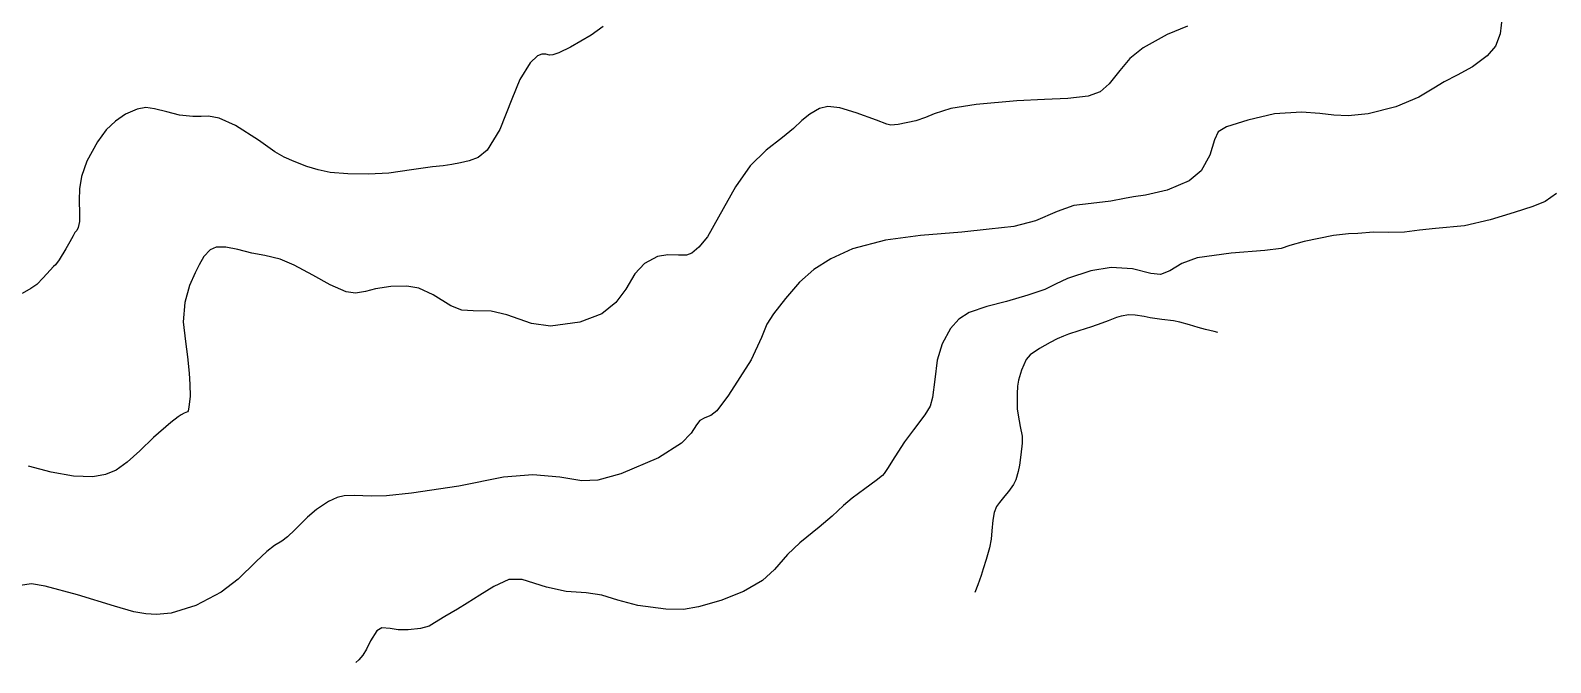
# Model space of a CAD drawing. Extents: x -717077 to -715000, y -984627 to -984000.
# Drawn here: x -716541 to -716015, y -984622 to -984403 of the extents above; entities that cross this region are included whole.
import ezdxf

# ---------------------------------------------------------------- set-up
doc = ezdxf.new("R2010")
doc.units = 0
doc.layers.add('contour_lines', color=1, linetype='CONTINUOUS')

msp = doc.modelspace()

# ---------------------------------------------------------------- linework, layer by layer
at = {"layer": 'contour_lines', "color": 1}
for p, q in [((-716342.813, -984401.869, 275), (-716346.888, -984404.848, 275)), ((-716140.758, -984401.832, 276), (-716147.785, -984404.696, 276)), ((-716031.91, -984398.472, 277), (-716032.61, -984404.46, 277)), ((-716346.888, -984404.848, 275), (-716354.054, -984409.012, 275)), ((-716147.785, -984404.696, 276), (-716156.066, -984409.275, 276)), ((-716032.61, -984404.46, 277), (-716034.234, -984408.751, 277)), ((-716365.486, -984412.063, 275), (-716368.043, -984414.452, 275)), ((-716363.978, -984411.463, 275), (-716365.486, -984412.063, 275)), ((-716362.642, -984411.467, 275), (-716363.978, -984411.463, 275)), ((-716361.318, -984411.798, 275), (-716362.642, -984411.467, 275)), ((-716360.224, -984411.751, 275), (-716361.318, -984411.798, 275)), ((-716358.147, -984411.01, 275), (-716360.224, -984411.751, 275)), ((-716354.054, -984409.012, 275), (-716358.147, -984411.01, 275)), ((-716156.066, -984409.275, 276), (-716160.687, -984412.935, 276)), ((-716037.085, -984412.069, 277), (-716042.233, -984415.888, 277)), ((-716034.234, -984408.751, 277), (-716037.085, -984412.069, 277)), ((-716368.043, -984414.452, 275), (-716371.657, -984420.236, 275)), ((-716164.162, -984417.09, 276), (-716167.773, -984421.757, 276)), ((-716160.687, -984412.935, 276), (-716164.162, -984417.09, 276)), ((-716042.233, -984415.888, 277), (-716047.52, -984418.748, 277)), ((-716371.657, -984420.236, 275), (-716374.386, -984426.982, 275)), ((-716167.773, -984421.757, 276), (-716170.94, -984424.501, 276)), ((-716051.958, -984421.003, 277), (-716055.582, -984423.173, 277)), ((-716047.52, -984418.748, 277), (-716051.958, -984421.003, 277)), ((-716374.386, -984426.982, 275), (-716378.517, -984437.522, 275)), ((-716199.704, -984427.584, 276), (-716213.845, -984428.833, 276)), ((-716190.21, -984427.184, 276), (-716199.704, -984427.584, 276)), ((-716182.124, -984426.774, 276), (-716190.21, -984427.184, 276)), ((-716175.127, -984425.934, 276), (-716182.124, -984426.774, 276)), ((-716170.94, -984424.501, 276), (-716175.127, -984425.934, 276)), ((-716060.812, -984426.31, 277), (-716068.723, -984429.672, 277)), ((-716055.582, -984423.173, 277), (-716060.812, -984426.31, 277)), ((-716507.908, -984432.247, 275), (-716511.405, -984434.6, 275)), ((-716503.907, -984430.506, 275), (-716507.908, -984432.247, 275)), ((-716500.977, -984429.962, 275), (-716503.907, -984430.506, 275)), ((-716497.891, -984430.344, 275), (-716500.977, -984429.962, 275)), ((-716493.65, -984431.456, 275), (-716497.891, -984430.344, 275)), ((-716489.267, -984432.562, 275), (-716493.65, -984431.456, 275)), ((-716484.664, -984433.052, 275), (-716489.267, -984432.562, 275)), ((-716481.749, -984432.971, 275), (-716484.664, -984433.052, 275)), ((-716479.258, -984432.902, 275), (-716481.749, -984432.971, 275)), ((-716475.581, -984433.579, 275), (-716479.258, -984432.902, 275)), ((-716271.341, -984432.168, 276), (-716274.052, -984434.401, 276)), ((-716267.97, -984430.26, 276), (-716271.341, -984432.168, 276)), ((-716265.115, -984429.619, 276), (-716267.97, -984430.26, 276)), ((-716260.971, -984430.071, 276), (-716265.115, -984429.619, 276)), ((-716255.311, -984431.734, 276), (-716260.971, -984430.071, 276)), ((-716248.286, -984434.277, 276), (-716255.311, -984431.734, 276)), ((-716231.282, -984433.379, 276), (-716234.695, -984434.536, 276)), ((-716228.287, -984432.053, 276), (-716231.282, -984433.379, 276)), ((-716222.592, -984430.306, 276), (-716228.287, -984432.053, 276)), ((-716213.845, -984428.833, 276), (-716222.592, -984430.306, 276)), ((-716110.615, -984432.095, 277), (-716119.92, -984434.324, 277)), ((-716101.363, -984431.572, 277), (-716110.615, -984432.095, 277)), ((-716094.95, -984431.974, 277), (-716101.363, -984431.572, 277)), ((-716090.176, -984432.503, 277), (-716094.95, -984431.974, 277)), ((-716085.193, -984432.793, 277), (-716090.176, -984432.503, 277)), ((-716078.258, -984432.136, 277), (-716085.193, -984432.793, 277)), ((-716068.723, -984429.672, 277), (-716078.258, -984432.136, 277)), ((-716514.623, -984437.651, 275), (-716517.672, -984441.739, 275)), ((-716511.405, -984434.6, 275), (-716514.623, -984437.651, 275)), ((-716469.882, -984436.101, 275), (-716475.581, -984433.579, 275)), ((-716461.966, -984441.229, 275), (-716469.882, -984436.101, 275)), ((-716378.517, -984437.522, 275), (-716382.936, -984444.682, 275)), ((-716276.934, -984437.181, 276), (-716280.826, -984440.321, 276)), ((-716274.052, -984434.401, 276), (-716276.934, -984437.181, 276)), ((-716244.735, -984435.666, 276), (-716248.286, -984434.277, 276)), ((-716243.286, -984436.034, 276), (-716244.735, -984435.666, 276)), ((-716240.742, -984435.746, 276), (-716243.286, -984436.034, 276)), ((-716234.695, -984434.536, 276), (-716240.742, -984435.746, 276)), ((-716130.158, -984438.265, 277), (-716131.372, -984441.067, 277)), ((-716127.305, -984436.541, 277), (-716130.158, -984438.265, 277)), ((-716119.92, -984434.324, 277), (-716127.305, -984436.541, 277)), ((-716517.672, -984441.739, 275), (-716521.289, -984448.421, 275)), ((-716456.309, -984445.255, 275), (-716461.966, -984441.229, 275)), ((-716280.826, -984440.321, 276), (-716286.389, -984444.698, 276)), ((-716131.372, -984441.067, 277), (-716133.017, -984446.36, 277)), ((-716521.289, -984448.421, 275), (-716523.216, -984453.763, 275)), ((-716453.11, -984447.054, 275), (-716456.309, -984445.255, 275)), ((-716449.638, -984448.538, 275), (-716453.11, -984447.054, 275)), ((-716445.278, -984450.295, 275), (-716449.638, -984448.538, 275)), ((-716392.131, -984449.02, 275), (-716395.069, -984449.585, 275)), ((-716389.107, -984448.333, 275), (-716392.131, -984449.02, 275)), ((-716386.016, -984447.237, 275), (-716389.107, -984448.333, 275)), ((-716382.936, -984444.682, 275), (-716386.016, -984447.237, 275)), ((-716286.389, -984444.698, 276), (-716291.945, -984450.122, 276)), ((-716133.017, -984446.36, 277), (-716135.974, -984451.823, 277)), ((-716523.216, -984453.763, 275), (-716523.916, -984458.065, 275)), ((-716441.37, -984451.493, 275), (-716445.278, -984450.295, 275)), ((-716437.191, -984452.334, 275), (-716441.37, -984451.493, 275)), ((-716431.038, -984452.841, 275), (-716437.191, -984452.334, 275)), ((-716423.902, -984452.966, 275), (-716431.038, -984452.841, 275)), ((-716416.935, -984452.594, 275), (-716423.902, -984452.966, 275)), ((-716409.048, -984451.468, 275), (-716416.935, -984452.594, 275)), ((-716401.746, -984450.456, 275), (-716409.048, -984451.468, 275)), ((-716398.089, -984450.02, 275), (-716401.746, -984450.456, 275)), ((-716395.069, -984449.585, 275), (-716398.089, -984450.02, 275)), ((-716291.945, -984450.122, 276), (-716297.064, -984457.312, 276)), ((-716135.974, -984451.823, 277), (-716140.182, -984455.222, 277)), ((-716523.916, -984458.065, 275), (-716523.987, -984461.949, 275)), ((-716297.064, -984457.312, 276), (-716302.87, -984467.855, 276)), ((-716147.832, -984458.438, 277), (-716155.319, -984460.208, 277)), ((-716140.182, -984455.222, 277), (-716147.832, -984458.438, 277)), ((-716013.185, -984459.588, 278), (-716017.125, -984462.388, 278)), ((-716523.987, -984461.949, 275), (-716523.82, -984466.701, 275)), ((-716180.036, -984463.823, 277), (-716185.765, -984465.804, 277)), ((-716174.061, -984463.055, 277), (-716180.036, -984463.823, 277)), ((-716167.276, -984462.307, 277), (-716174.061, -984463.055, 277)), ((-716162.514, -984461.346, 277), (-716167.276, -984462.307, 277)), ((-716159.458, -984460.806, 277), (-716162.514, -984461.346, 277)), ((-716155.319, -984460.208, 277), (-716159.458, -984460.806, 277)), ((-716021.325, -984464.157, 278), (-716027.787, -984466.212, 278)), ((-716017.125, -984462.388, 278), (-716021.325, -984464.157, 278)), ((-716523.91, -984469.338, 275), (-716524.373, -984471.438, 275)), ((-716523.82, -984466.701, 275), (-716523.91, -984469.338, 275)), ((-716302.87, -984467.855, 276), (-716306.744, -984474.599, 276)), ((-716193.295, -984469.088, 277), (-716200.743, -984471.033, 277)), ((-716185.765, -984465.804, 277), (-716193.295, -984469.088, 277)), ((-716036.132, -984468.789, 278), (-716045.013, -984470.769, 278)), ((-716027.787, -984466.212, 278), (-716036.132, -984468.789, 278)), ((-716526.101, -984474.258, 275), (-716527.194, -984476.372, 275)), ((-716525.481, -984473.09, 275), (-716526.101, -984474.258, 275)), ((-716525.139, -984472.746, 275), (-716525.481, -984473.09, 275)), ((-716524.777, -984472.395, 275), (-716525.139, -984472.746, 275)), ((-716524.373, -984471.438, 275), (-716524.777, -984472.395, 275)), ((-716306.744, -984474.599, 276), (-716309.671, -984478.19, 276)), ((-716233.123, -984474.118, 277), (-716245.219, -984475.72, 277)), ((-716218.784, -984472.951, 277), (-716233.123, -984474.118, 277)), ((-716209.363, -984472.011, 277), (-716218.784, -984472.951, 277)), ((-716200.743, -984471.033, 277), (-716209.363, -984472.011, 277)), ((-716090.313, -984474.157, 278), (-716100.364, -984476.173, 278)), ((-716085.082, -984473.599, 278), (-716090.313, -984474.157, 278)), ((-716081.796, -984473.467, 278), (-716085.082, -984473.599, 278)), ((-716076.485, -984472.999, 278), (-716081.796, -984473.467, 278)), ((-716071.156, -984473.062, 278), (-716076.485, -984472.999, 278)), ((-716065.736, -984473.006, 278), (-716071.156, -984473.062, 278)), ((-716060.504, -984472.332, 278), (-716065.736, -984473.006, 278)), ((-716054.96, -984471.686, 278), (-716060.504, -984472.332, 278)), ((-716045.013, -984470.769, 278), (-716054.96, -984471.686, 278)), ((-716528.616, -984478.812, 275), (-716530.896, -984482.619, 275)), ((-716527.194, -984476.372, 275), (-716528.616, -984478.812, 275)), ((-716478.685, -984479.104, 276), (-716480.884, -984481.415, 276)), ((-716476.58, -984478.207, 276), (-716478.685, -984479.104, 276)), ((-716473.216, -984478.208, 276), (-716476.58, -984478.207, 276)), ((-716469.12, -984479.033, 276), (-716473.216, -984478.208, 276)), ((-716464.23, -984480.209, 276), (-716469.12, -984479.033, 276)), ((-716459.777, -984481.117, 276), (-716464.23, -984480.209, 276)), ((-716312.149, -984480.277, 276), (-716314.017, -984480.932, 276)), ((-716309.671, -984478.19, 276), (-716312.149, -984480.277, 276)), ((-716256.542, -984478.751, 277), (-716264.088, -984482.19, 277)), ((-716245.219, -984475.72, 277), (-716256.542, -984478.751, 277)), ((-716125.632, -984480.273, 278), (-716137.398, -984481.866, 278)), ((-716114.039, -984479.364, 278), (-716125.632, -984480.273, 278)), ((-716108.394, -984478.603, 278), (-716114.039, -984479.364, 278)), ((-716105.321, -984477.632, 278), (-716108.394, -984478.603, 278)), ((-716100.364, -984476.173, 278), (-716105.321, -984477.632, 278)), ((-716532.82, -984484.853, 275), (-716533.975, -984486.126, 275)), ((-716532.107, -984484.249, 275), (-716532.82, -984484.853, 275)), ((-716530.896, -984482.619, 275), (-716532.107, -984484.249, 275)), ((-716482.509, -984484.288, 276), (-716483.88, -984487.089, 276)), ((-716480.884, -984481.415, 276), (-716482.509, -984484.288, 276)), ((-716454.511, -984482.341, 276), (-716459.777, -984481.117, 276)), ((-716449.59, -984484.421, 276), (-716454.511, -984482.341, 276)), ((-716443.164, -984487.904, 276), (-716449.59, -984484.421, 276)), ((-716328.513, -984483.795, 276), (-716331.857, -984487.408, 276)), ((-716324.058, -984481.468, 276), (-716328.513, -984483.795, 276)), ((-716320.378, -984480.795, 276), (-716324.058, -984481.468, 276)), ((-716316.719, -984480.899, 276), (-716320.378, -984480.795, 276)), ((-716314.017, -984480.932, 276), (-716316.719, -984480.899, 276)), ((-716269.964, -984485.899, 277), (-716274.854, -984490.278, 277)), ((-716264.088, -984482.19, 277), (-716269.964, -984485.899, 277)), ((-716167.148, -984485.206, 278), (-716174.16, -984486.368, 278)), ((-716159.776, -984485.721, 278), (-716167.148, -984485.206, 278)), ((-716153.442, -984487.307, 278), (-716159.776, -984485.721, 278)), ((-716142.756, -984483.81, 278), (-716146.842, -984486.382, 278)), ((-716137.398, -984481.866, 278), (-716142.756, -984483.81, 278)), ((-716538.647, -984491.058, 275), (-716540.69, -984492.466, 275)), ((-716536.37, -984488.791, 275), (-716538.647, -984491.058, 275)), ((-716533.975, -984486.126, 275), (-716536.37, -984488.791, 275)), ((-716483.88, -984487.089, 276), (-716485.779, -984491.423, 276)), ((-716437.205, -984491.169, 276), (-716443.164, -984487.904, 276)), ((-716431.64, -984493.603, 276), (-716437.205, -984491.169, 276)), ((-716331.857, -984487.408, 276), (-716334.936, -984492.699, 276)), ((-716274.854, -984490.278, 277), (-716279.788, -984495.975, 277)), ((-716186.377, -984490.977, 278), (-716190.018, -984492.842, 278)), ((-716182.216, -984488.964, 278), (-716186.377, -984490.977, 278)), ((-716174.16, -984486.368, 278), (-716182.216, -984488.964, 278)), ((-716150.083, -984487.618, 278), (-716153.442, -984487.307, 278)), ((-716146.842, -984486.382, 278), (-716150.083, -984487.618, 278)), ((-716540.69, -984492.466, 275), (-716543.682, -984494.247, 275)), ((-716485.779, -984491.423, 276), (-716487.482, -984497.307, 276)), ((-716428.411, -984494.103, 276), (-716431.64, -984493.603, 276)), ((-716424.969, -984493.499, 276), (-716428.411, -984494.103, 276)), ((-716421.499, -984492.648, 276), (-716424.969, -984493.499, 276)), ((-716416.202, -984491.795, 276), (-716421.499, -984492.648, 276)), ((-716410.686, -984491.613, 276), (-716416.202, -984491.795, 276)), ((-716406.501, -984492.386, 276), (-716410.686, -984491.613, 276)), ((-716401.599, -984494.707, 276), (-716406.501, -984492.386, 276)), ((-716395.482, -984498.433, 276), (-716401.599, -984494.707, 276)), ((-716334.936, -984492.699, 276), (-716338.417, -984497.28, 276)), ((-716279.788, -984495.975, 277), (-716283.882, -984501.196, 277)), ((-716195.953, -984494.811, 278), (-716203.359, -984496.917, 278)), ((-716190.018, -984492.842, 278), (-716195.953, -984494.811, 278)), ((-716487.482, -984497.307, 276), (-716488.048, -984504.013, 276)), ((-716391.698, -984499.984, 276), (-716395.482, -984498.433, 276)), ((-716387.744, -984500.194, 276), (-716391.698, -984499.984, 276)), ((-716381.569, -984500.342, 276), (-716387.744, -984500.194, 276)), ((-716376.046, -984501.594, 276), (-716381.569, -984500.342, 276)), ((-716367.567, -984504.575, 276), (-716376.046, -984501.594, 276)), ((-716343.236, -984501.186, 276), (-716350.858, -984504.137, 276)), ((-716338.417, -984497.28, 276), (-716343.236, -984501.186, 276)), ((-716283.882, -984501.196, 277), (-716286.188, -984504.863, 277)), ((-716216.181, -984500.813, 278), (-716219.815, -984503.032, 278)), ((-716210.101, -984498.654, 278), (-716216.181, -984500.813, 278)), ((-716203.359, -984496.917, 278), (-716210.101, -984498.654, 278)), ((-716161.075, -984501.568, 279), (-716163.68, -984501.986, 279)), ((-716158.851, -984501.662, 279), (-716161.075, -984501.568, 279)), ((-716155.764, -984502.213, 279), (-716158.851, -984501.662, 279)), ((-716488.048, -984504.013, 276), (-716487.203, -984510.795, 276)), ((-716360.963, -984505.511, 276), (-716367.567, -984504.575, 276)), ((-716350.858, -984504.137, 276), (-716360.963, -984505.511, 276)), ((-716286.188, -984504.863, 277), (-716288.035, -984509.379, 277)), ((-716222.681, -984506.333, 278), (-716225.542, -984511.56, 278)), ((-716219.815, -984503.032, 278), (-716222.681, -984506.333, 278)), ((-716173.898, -984505.678, 279), (-716178.323, -984507.099, 279)), ((-716170.321, -984504.499, 279), (-716173.898, -984505.678, 279)), ((-716168.203, -984503.692, 279), (-716170.321, -984504.499, 279)), ((-716165.289, -984502.506, 279), (-716168.203, -984503.692, 279)), ((-716163.68, -984501.986, 279), (-716165.289, -984502.506, 279)), ((-716153.639, -984502.584, 279), (-716155.764, -984502.213, 279)), ((-716149.592, -984503.177, 279), (-716153.639, -984502.584, 279)), ((-716145.539, -984503.663, 279), (-716149.592, -984503.177, 279)), ((-716143.427, -984504.089, 279), (-716145.539, -984503.663, 279)), ((-716140.077, -984505.086, 279), (-716143.427, -984504.089, 279)), ((-716137.042, -984505.952, 279), (-716140.077, -984505.086, 279)), ((-716134.511, -984506.653, 279), (-716137.042, -984505.952, 279)), ((-716131.553, -984507.364, 279), (-716134.511, -984506.653, 279)), ((-716487.203, -984510.795, 276), (-716486.462, -984516.059, 276)), ((-716288.035, -984509.379, 277), (-716291.626, -984517.185, 277)), ((-716225.542, -984511.56, 278), (-716227.252, -984517.306, 278)), ((-716188.18, -984511.109, 279), (-716191.877, -984513.223, 279)), ((-716185.769, -984509.874, 279), (-716188.18, -984511.109, 279)), ((-716183.616, -984508.93, 279), (-716185.769, -984509.874, 279)), ((-716181.844, -984508.277, 279), (-716183.616, -984508.93, 279)), ((-716178.323, -984507.099, 279), (-716181.844, -984508.277, 279)), ((-716130.28, -984507.638, 279), (-716131.553, -984507.364, 279)), ((-716486.462, -984516.059, 276), (-716485.97, -984521.799, 276)), ((-716291.626, -984517.185, 277), (-716299.511, -984529.404, 277)), ((-716227.252, -984517.306, 278), (-716228.164, -984523.975, 278)), ((-716196.556, -984517.045, 279), (-716198.128, -984520.678, 279)), ((-716195.201, -984515.418, 279), (-716196.556, -984517.045, 279)), ((-716191.877, -984513.223, 279), (-716195.201, -984515.418, 279)), ((-716485.97, -984521.799, 276), (-716485.68, -984525.623, 276)), ((-716198.128, -984520.678, 279), (-716199.211, -984524.145, 279)), ((-716485.68, -984525.623, 276), (-716485.644, -984529.703, 276)), ((-716228.164, -984523.975, 278), (-716228.951, -984530.132, 278)), ((-716199.524, -984526.195, 279), (-716199.608, -984528.889, 279)), ((-716199.211, -984524.145, 279), (-716199.524, -984526.195, 279)), ((-716485.644, -984529.703, 276), (-716486.069, -984533.513, 276)), ((-716299.511, -984529.404, 277), (-716303.527, -984534.808, 277)), ((-716229.706, -984533.17, 278), (-716231.528, -984536.115, 278)), ((-716228.951, -984530.132, 278), (-716229.706, -984533.17, 278)), ((-716199.608, -984528.889, 279), (-716199.624, -984531.065, 279)), ((-716199.624, -984531.065, 279), (-716199.593, -984534.099, 279)), ((-716489.741, -984536.799, 276), (-716492.263, -984538.742, 276)), ((-716488.728, -984536.176, 276), (-716489.741, -984536.799, 276)), ((-716487.662, -984535.61, 276), (-716488.728, -984536.176, 276)), ((-716487.035, -984535.367, 276), (-716487.662, -984535.61, 276)), ((-716486.547, -984535.083, 276), (-716487.035, -984535.367, 276)), ((-716486.289, -984534.728, 276), (-716486.547, -984535.083, 276)), ((-716486.069, -984533.513, 276), (-716486.289, -984534.728, 276)), ((-716309.361, -984538.114, 277), (-716310.466, -984539.555, 277)), ((-716307.598, -984537.163, 277), (-716309.361, -984538.114, 277)), ((-716305.565, -984536.325, 277), (-716307.598, -984537.163, 277)), ((-716303.527, -984534.808, 277), (-716305.565, -984536.325, 277)), ((-716231.528, -984536.115, 278), (-716235.513, -984541.286, 278)), ((-716199.593, -984534.099, 279), (-716199.352, -984536.304, 279)), ((-716199.352, -984536.304, 279), (-716198.592, -984540.124, 279)), ((-716492.263, -984538.742, 276), (-716498.314, -984543.96, 276)), ((-716312.339, -984542.52, 277), (-716315.692, -984545.989, 277)), ((-716310.466, -984539.555, 277), (-716312.339, -984542.52, 277)), ((-716235.513, -984541.286, 278), (-716238.554, -984545.431, 278)), ((-716198.592, -984540.124, 279), (-716197.964, -984543.478, 279)), ((-716197.964, -984543.478, 279), (-716197.942, -984545.998, 279)), ((-716502.975, -984548.564, 276), (-716507.322, -984552.56, 276)), ((-716498.314, -984543.96, 276), (-716502.975, -984548.564, 276)), ((-716315.692, -984545.989, 277), (-716323.639, -984551.028, 277)), ((-716238.554, -984545.431, 278), (-716241.901, -984550.612, 278)), ((-716197.942, -984545.998, 279), (-716198.413, -984550.017, 279)), ((-716533.622, -984555.962, 276), (-716541.501, -984553.93, 276)), ((-716507.322, -984552.56, 276), (-716511.133, -984555.255, 276)), ((-716323.639, -984551.028, 277), (-716336.718, -984556.535, 277)), ((-716241.901, -984550.612, 278), (-716244.477, -984554.716, 278)), ((-716198.827, -984553.568, 279), (-716199.247, -984555.771, 279)), ((-716198.413, -984550.017, 279), (-716198.827, -984553.568, 279)), ((-716525.944, -984557.321, 276), (-716533.622, -984555.962, 276)), ((-716519.252, -984557.529, 276), (-716525.944, -984557.321, 276)), ((-716514.838, -984556.83, 276), (-716519.252, -984557.529, 276)), ((-716511.133, -984555.255, 276), (-716514.838, -984556.83, 276)), ((-716377.241, -984557.747, 277), (-716392.721, -984560.845, 277)), ((-716367.059, -984556.853, 277), (-716377.241, -984557.747, 277)), ((-716357.765, -984557.683, 277), (-716367.059, -984556.853, 277)), ((-716350.173, -984558.923, 277), (-716357.765, -984557.683, 277)), ((-716344.671, -984558.774, 277), (-716350.173, -984558.923, 277)), ((-716336.718, -984556.535, 277), (-716344.671, -984558.774, 277)), ((-716248.348, -984558.839, 278), (-716252.325, -984561.75, 278)), ((-716246.242, -984557.122, 278), (-716248.348, -984558.839, 278)), ((-716245.626, -984556.446, 278), (-716246.242, -984557.122, 278)), ((-716244.477, -984554.716, 278), (-716245.626, -984556.446, 278)), ((-716200.098, -984558.633, 279), (-716200.889, -984560.205, 279)), ((-716199.247, -984555.771, 279), (-716200.098, -984558.633, 279)), ((-716434.806, -984564.701, 277), (-716437.788, -984566.109, 277)), ((-716432.328, -984564.138, 277), (-716434.806, -984564.701, 277)), ((-716428.923, -984564.051, 277), (-716432.328, -984564.138, 277)), ((-716422.894, -984564.282, 277), (-716428.923, -984564.051, 277)), ((-716417.717, -984564.199, 277), (-716422.894, -984564.282, 277)), ((-716409.049, -984563.234, 277), (-716417.717, -984564.199, 277)), ((-716392.721, -984560.845, 277), (-716409.049, -984563.234, 277)), ((-716252.325, -984561.75, 278), (-716256.704, -984564.9, 278)), ((-716203.896, -984564.131, 279), (-716205.797, -984566.41, 279)), ((-716202.671, -984562.648, 279), (-716203.896, -984564.131, 279)), ((-716200.889, -984560.205, 279), (-716202.671, -984562.648, 279)), ((-716441.876, -984568.837, 277), (-716444.971, -984571.468, 277)), ((-716437.788, -984566.109, 277), (-716441.876, -984568.837, 277)), ((-716259.735, -984567.455, 278), (-716263.629, -984571.191, 278)), ((-716256.704, -984564.9, 278), (-716259.735, -984567.455, 278)), ((-716207.61, -984569.911, 279), (-716208.081, -984572.534, 279)), ((-716206.736, -984567.791, 279), (-716207.61, -984569.911, 279)), ((-716205.797, -984566.41, 279), (-716206.736, -984567.791, 279)), ((-716447.109, -984573.633, 277), (-716449.409, -984575.902, 277)), ((-716444.971, -984571.468, 277), (-716447.109, -984573.633, 277)), ((-716268.094, -984574.989, 278), (-716274.796, -984580.411, 278)), ((-716263.629, -984571.191, 278), (-716268.094, -984574.989, 278)), ((-716208.081, -984572.534, 279), (-716208.352, -984576.269, 279)), ((-716453.932, -984579.86, 277), (-716456.411, -984581.347, 277)), ((-716451.937, -984578.357, 277), (-716453.932, -984579.86, 277)), ((-716449.409, -984575.902, 277), (-716451.937, -984578.357, 277)), ((-716274.796, -984580.411, 278), (-716279.077, -984584.482, 278)), ((-716208.62, -984579.139, 279), (-716209.231, -984582.11, 279)), ((-716208.352, -984576.269, 279), (-716208.62, -984579.139, 279)), ((-716459.097, -984583.356, 277), (-716462.807, -984586.892, 277)), ((-716456.411, -984581.347, 277), (-716459.097, -984583.356, 277)), ((-716279.077, -984584.482, 278), (-716283.602, -984589.599, 278)), ((-716209.231, -984582.11, 279), (-716210.349, -984586.122, 279)), ((-716462.807, -984586.892, 277), (-716468.968, -984592.963, 277)), ((-716283.602, -984589.599, 278), (-716287.715, -984593.37, 278)), ((-716211.344, -984589.381, 279), (-716212.094, -984591.702, 279)), ((-716210.349, -984586.122, 279), (-716211.344, -984589.381, 279)), ((-716540.404, -984594.583, 277), (-716544.354, -984595.192, 277)), ((-716535.72, -984595.347, 277), (-716540.404, -984594.583, 277)), ((-716524.551, -984598.41, 277), (-716535.72, -984595.347, 277)), ((-716468.968, -984592.963, 277), (-716474.865, -984597.407, 277)), ((-716380.625, -984595.531, 278), (-716385.38, -984598.434, 278)), ((-716375.4, -984593.05, 278), (-716380.625, -984595.531, 278)), ((-716370.801, -984593.094, 278), (-716375.4, -984593.05, 278)), ((-716362.35, -984595.675, 278), (-716370.801, -984593.094, 278)), ((-716355.587, -984597.213, 278), (-716362.35, -984595.675, 278)), ((-716287.715, -984593.37, 278), (-716294.257, -984597.269, 278)), ((-716213.217, -984594.866, 279), (-716214.314, -984597.586, 279)), ((-716212.094, -984591.702, 279), (-716213.217, -984594.866, 279)), ((-716511.812, -984602.333, 277), (-716524.551, -984598.41, 277)), ((-716474.865, -984597.407, 277), (-716483.646, -984602.059, 277)), ((-716389.785, -984601.213, 278), (-716393.215, -984603.355, 278)), ((-716385.38, -984598.434, 278), (-716389.785, -984601.213, 278)), ((-716348.611, -984597.673, 278), (-716355.587, -984597.213, 278)), ((-716343.249, -984598.511, 278), (-716348.611, -984597.673, 278)), ((-716337.775, -984600.189, 278), (-716343.249, -984598.511, 278)), ((-716330.754, -984602.04, 278), (-716337.775, -984600.189, 278)), ((-716302.123, -984600.387, 278), (-716309.858, -984602.535, 278)), ((-716294.257, -984597.269, 278), (-716302.123, -984600.387, 278)), ((-716505.053, -984604.216, 277), (-716511.812, -984602.333, 277)), ((-716500.961, -984604.944, 277), (-716505.053, -984604.216, 277)), ((-716497.275, -984605.172, 277), (-716500.961, -984604.944, 277)), ((-716492.13, -984604.676, 277), (-716497.275, -984605.172, 277)), ((-716483.646, -984602.059, 277), (-716492.13, -984604.676, 277)), ((-716397.553, -984605.861, 278), (-716401.077, -984608.025, 278)), ((-716393.215, -984603.355, 278), (-716397.553, -984605.861, 278)), ((-716321.162, -984603.326, 278), (-716330.754, -984602.04, 278)), ((-716315.065, -984603.462, 278), (-716321.162, -984603.326, 278)), ((-716309.858, -984602.535, 278), (-716315.065, -984603.462, 278)), ((-716421.041, -984610.836, 278), (-716423.228, -984614.298, 278)), ((-716419.299, -984609.725, 278), (-716421.041, -984610.836, 278)), ((-716416.409, -984609.962, 278), (-716419.299, -984609.725, 278)), ((-716413.645, -984610.447, 278), (-716416.409, -984609.962, 278)), ((-716410.268, -984610.516, 278), (-716413.645, -984610.447, 278)), ((-716405.981, -984610.066, 278), (-716410.268, -984610.516, 278)), ((-716402.979, -984609.151, 278), (-716405.981, -984610.066, 278)), ((-716401.077, -984608.025, 278), (-716402.979, -984609.151, 278)), ((-716424.668, -984617.122, 278), (-716425.901, -984619.236, 278)), ((-716423.228, -984614.298, 278), (-716424.668, -984617.122, 278)), ((-716427.217, -984620.855, 278), (-716428.26, -984621.793, 278)), ((-716425.901, -984619.236, 278), (-716427.217, -984620.855, 278))]:
    msp.add_line(p, q, dxfattribs=at)

doc.saveas('drawing.dxf')
